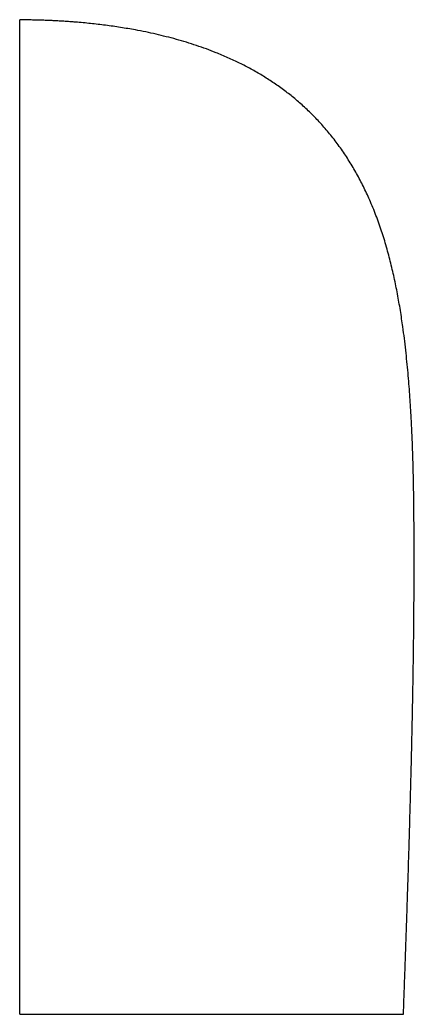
# Model space of a CAD drawing. Header units: inches. Extents: x 0 to 22.1, y -31 to 24.8.
import ezdxf

# ---------------------------------------------------------------- set-up
doc = ezdxf.new("R2010")
doc.units = ezdxf.units.IN
doc.layers.get('0').update_dxf_attribs({"linetype": 'CONTINUOUS'})

msp = doc.modelspace()

# ---------------------------------------------------------------- linework, layer by layer
for q in [(0, 24.815), (21.532, -30.959)]:
    msp.add_line((0, -30.959), q)
msp.add_open_spline([(21.532, -30.959), (21.652, -27.678), (21.857, -21.743), (22.052, -14.723), (22.14, -8.646), (22.135, -4.111), (22.115, 0.059), (21.873, 5.69), (20.882, 13.187), (17.672, 19.266), (12.436, 22.979), (7.391, 24.302), (3.622, 24.722), (1.193, 24.815), (0, 24.815)], degree=5)

doc.saveas('drawing.dxf')
